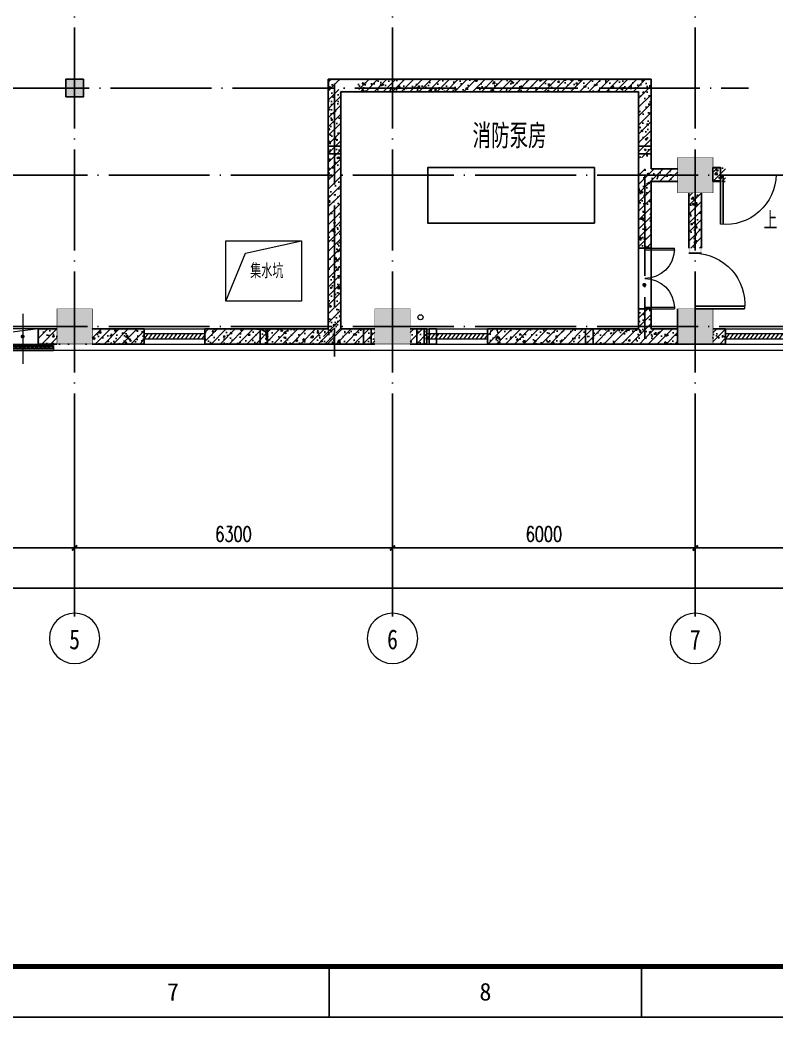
# Model space of a CAD drawing. Extents: x 3213259 to 3716512, y 332899 to 392399.
# Drawn here: x 3394762 to 3409745, y 350349 to 370121 of the extents above; entities that cross this region are included whole.
import ezdxf

# ---------------------------------------------------------------- set-up
doc = ezdxf.new("R2010")
doc.units = 0
doc.header["$LTSCALE"] = 1000
doc.header["$MEASUREMENT"] = 0
doc.linetypes.add('DASH', pattern=[0.35, 0.25, -0.1])
doc.linetypes.add('DOTE', pattern=[2.42, 2, -0.2, 0.02, -0.2])
for name, color, linetype in [('AXIS', 3, 'Continuous'), ('COLUMN', 2, 'Continuous'), ('DIM_LEAD', 3, 'Continuous'), ('DOTE', 1, 'DOTE'), ('JQFrame_DefaultLayer', 7, 'Continuous'), ('JZX_WALL', 50, 'Continuous'), ('M_Hatch', 254, 'Continuous'), ('M_Thick', 6, 'Continuous'), ('PUB_HATCH', 8, 'Continuous'), ('PUB_TEXT', 7, 'Continuous'), ('PUB_WALL', 9, 'Continuous'), ('S-给排水提资', 4, 'Continuous'), ('WALL', 7, 'Continuous'), ('门坎', 4, 'Continuous')]:
    doc.layers.add(name, color=color, linetype=linetype)
for name, color, linetype, lineweight in [('JZX_Dg', 163, 'Continuous', 0), ('JZX_DOTE', 14, 'DOTE', 0), ('JZX_ViewLine', 30, 'Continuous', 0), ('NFX_WALL_HOLE', 36, 'Continuous', 0), ('S-GRID-IDEN', 7, 'Continuous', 18), ('window', 141, 'Continuous', 5), ('雨水管、溢水管', 4, 'Continuous', 9)]:
    doc.layers.add(name, color=color, linetype=linetype, lineweight=lineweight)
doc.styles.add('_TCH_DIM_T3', font='SIMPLEX.shx', dxfattribs={"width": 0.705882, "bigfont": 'GBCBIG'})
doc.styles.add('JQFrame_markText', font='txt')
doc.styles.add('sepd_yb2', font='sepd_gbe.shx', dxfattribs={"width": 0.8, "bigfont": 'sepd_gbc.shx'})
doc.dimstyles.new('_TCH_ARCH&&100', dxfattribs={"dimtxt": 297.5, "dimasz": 100, "dimexe": 250, "dimexo": 300, "dimgap": 126.25, "dimtad": 1, "dimdec": 0, "dimzin": 0, "dimdsep": 46, "dimtxsty": '_TCH_DIM_T3', "dimblk": 'ARCHTICK', "dimcen": 0.09, "dimclrt": 7, "dimazin": 2, "dimtfac": 1, "dimtdec": 0, "dimtix": 1, "dimtmove": 2, "dimatfit": 3, "dimfxl": 1, "dimtolj": 1, "dimtzin": 0, "dimarcsym": 0})
pattern_1 = [(45, (1020450.6, -428190.21), (-88.3883476, 88.3883476), []), (50, (1020450.6, -428190.2), (358.63009, -31.376067), [37.5, -412.5]), (355, (1020450.6, -428190.2), (-69.375667, 376.096067), [30, -330]), (100.4514, (1020480.5, -428192.83), (289.25469, 344.71977), [31.870095, -350.571056]), (46.1842, (1020450.6, -428090.2), (533.620524, -82.75951), [56.25, -618.75]), (96.6356, (1020495.07, -428097.1), (467.33135, 487.05894), [47.80514, -525.8565]), (351.1842, (1020450.6, -428090.2), (467.33097, 487.0593), [45, -495]), (21, (1020500.6, -428115.2), (298.453526, -201.309445), [37.5, -412.5]), (326, (1020500.6, -428115.2), (121.657666, 362.57502), [30, -330]), (71.4514, (1020525.48, -428132), (420.111314, 161.26525), [31.870095, -350.571056]), (37.5, (1020450.6, -428190.21), (6.0799277, 166.446927), [0, -326, 0, -335, 0, -331.25]), (7.5, (1020450.6, -428190.21), (131.534769, 197.205856), [0, -191, 0, -318.5, 0, -126.25]), (327.5, (1020339.1, -428190.21), (266.911218, -11.277436), [0, -125, 0, -390, 0, -517.5]), (317.5, (1020289.1, -428190.21), (291.593085, 50.052491), [0, -162.5, 0, -259, 0, -367.5])]
pattern_2 = [(45, (1020450.6, -428190.25), (-88.3883476, 88.3883476), []), (50, (1020450.6, -428190.25), (358.63009, -31.376067), [37.5, -412.5]), (355, (1020450.6, -428190.25), (-69.375667, 376.096067), [30, -330]), (100.4514, (1020480.5, -428192.86), (289.25469, 344.71977), [31.870095, -350.571056]), (46.1842, (1020450.6, -428090.25), (533.620524, -82.75951), [56.25, -618.75]), (96.6356, (1020495.07, -428097.14), (467.33135, 487.05894), [47.80514, -525.8565]), (351.1842, (1020450.6, -428090.25), (467.33097, 487.0593), [45, -495]), (21, (1020500.6, -428115.25), (298.453526, -201.309445), [37.5, -412.5]), (326, (1020500.6, -428115.25), (121.657666, 362.57502), [30, -330]), (71.4514, (1020525.48, -428132.02), (420.111314, 161.26525), [31.870095, -350.571056]), (37.5, (1020450.6, -428190.25), (6.0799277, 166.446927), [0, -326, 0, -335, 0, -331.25]), (7.5, (1020450.6, -428190.25), (131.534769, 197.205856), [0, -191, 0, -318.5, 0, -126.25]), (327.5, (1020339.1, -428190.25), (266.911218, -11.277436), [0, -125, 0, -390, 0, -517.5]), (317.5, (1020289.1, -428190.25), (291.593085, 50.052491), [0, -162.5, 0, -259, 0, -367.5])]
pattern_3 = [(45, (1020050.6, -428190.25), (-88.3883476, 88.3883476), []), (50, (1020050.6, -428190.25), (358.63009, -31.376067), [37.5, -412.5]), (355, (1020050.6, -428190.25), (-69.375667, 376.096067), [30, -330]), (100.4514, (1020080.5, -428192.86), (289.25469, 344.71977), [31.870095, -350.571056]), (46.1842, (1020050.6, -428090.25), (533.620524, -82.75951), [56.25, -618.75]), (96.6356, (1020095.07, -428097.14), (467.33135, 487.05894), [47.80514, -525.8565]), (351.1842, (1020050.6, -428090.25), (467.33097, 487.0593), [45, -495]), (21, (1020100.6, -428115.25), (298.453526, -201.309445), [37.5, -412.5]), (326, (1020100.6, -428115.25), (121.657666, 362.57502), [30, -330]), (71.4514, (1020125.48, -428132.02), (420.111314, 161.26525), [31.870095, -350.571056]), (37.5, (1020050.6, -428190.25), (6.0799277, 166.446927), [0, -326, 0, -335, 0, -331.25]), (7.5, (1020050.6, -428190.25), (131.534769, 197.205856), [0, -191, 0, -318.5, 0, -126.25]), (327.5, (1019939.1, -428190.25), (266.911218, -11.277436), [0, -125, 0, -390, 0, -517.5]), (317.5, (1019889.1, -428190.25), (291.593085, 50.052491), [0, -162.5, 0, -259, 0, -367.5])]

# ---------------------------------------------------------------- blocks, each defined once
blk = doc.blocks.new('JQStandardFrame-{2F40822963A54541BFAD0D905C8B126F}')
at = {"layer": 'JQFrame_DefaultLayer', "color": 3}
blk.add_lwpolyline([(0, 0), (743, 0), (743, 420), (0, 420)], close=True, dxfattribs=at)
at = {"layer": 'JQFrame_DefaultLayer', "color": 3, "const_width": 1}
blk.add_lwpolyline([(25, 10), (733, 10), (733, 410), (25, 410)], close=True, dxfattribs=at)
at = {"layer": 'JQFrame_DefaultLayer', "color": 3}
for points in [[(433.42, 0), (433.42, 10)], [(495.33, 0), (495.33, 10)]]:
    blk.add_lwpolyline(points, dxfattribs=at)
at = {"layer": 'JQFrame_DefaultLayer', "color": 3, "char_height": 3.5, "attachment_point": 5, "style": 'JQFrame_markText'}
for s, insert in [('7', (402.46, 5)), ('8', (464.37, 5))]:
    blk.add_mtext(s, dxfattribs=dict(at, insert=insert))
blk = doc.blocks.new('_FZHK')
blk.add_lwpolyline([(-0.5, -0.5), (0.5, -0.5), (0.5, 0.5), (-0.5, 0.5)], close=True)
blk = doc.blocks.new('$WINLIB2D$00000039')
at = {"color": 0}
for points in [[(-0.5, 0.5), (-0.5, -0.5)], [(0.5, 0.5), (-0.5, 0.5)], [(0.5, -0.5), (0.5, 0.5)], [(-0.5, 0.167), (0.5, 0.167)], [(-0.384, -0.167), (-0.448, 0.167)], [(-0.316, -0.167), (-0.38, 0.167)], [(-0.248, -0.167), (-0.312, 0.167)], [(-0.18, -0.167), (-0.244, 0.167)], [(-0.112, -0.167), (-0.176, 0.167)], [(-0.044, -0.167), (-0.108, 0.167)], [(0.024, -0.167), (-0.04, 0.167)], [(0.092, -0.167), (0.028, 0.167)], [(0.16, -0.167), (0.096, 0.167)], [(0.228, -0.167), (0.164, 0.167)], [(0.296, -0.167), (0.232, 0.167)], [(0.364, -0.167), (0.3, 0.167)], [(0.432, -0.167), (0.368, 0.167)], [(0.5, -0.167), (0.436, 0.167)], [(-0.452, -0.167), (-0.5, 0.084)], [(-0.5, -0.167), (0.5, -0.167)], [(0.5, -0.5), (-0.5, -0.5)]]:
    blk.add_lwpolyline(points, dxfattribs=at)
blk = doc.blocks.new('$DorLib2D$00000002')
for p, q in [((-0.5, 0), (-0.5, 0.4875)), ((-0.475, 0.4875), (-0.5, 0.4875)), ((-0.475, 0), (-0.475, 0.4875)), ((0.475, 0), (0.475, 0.4875)), ((0.475, 0.4875), (0.5, 0.4875)), ((0.5, 0), (0.5, 0.4875)), ((-0.5, 0), (-0.475, 0)), ((0.5, 0), (0.475, 0))]:
    blk.add_line(p, q)
at = {"lineweight": 13}
for centre, start, end in [((-0.4875, 0), 0, 88.53072), ((0.4875, 0), 91.46928, 180)]:
    blk.add_arc(centre, 0.4875, start, end, dxfattribs=at)
blk = doc.blocks.new('_ArchTick')
at = {"color": 0, "linetype": 'ByBlock', "const_width": 0.4}
blk.add_lwpolyline([(-0.5, -0.5), (0.5, 0.5)], dxfattribs=at)
blk = doc.blocks.new('*D189')
at = {"layer": 'AXIS', "color": 0, "lineweight": -2}
for p, q in [((3408145, 360902), (3408145, 359401)), ((3414445, 360902), (3414445, 359401)), ((3408145, 359651), (3414445, 359651))]:
    blk.add_line(p, q, dxfattribs=at)
at = {"layer": 'Defpoints', "color": 0}
for p in [(3408145, 361202), (3414445, 361202), (3414445, 359651)]:
    blk.add_point(p, dxfattribs=at)
at = {"layer": 'AXIS', "color": 0, "lineweight": -2, "xscale": 100, "yscale": 100, "zscale": 100}
for p, rotation in [((3408145, 359651), 180.0000000065177), ((3414445, 359651), 6.51764703163545e-09)]:
    blk.add_blockref('_ArchTick', p, dxfattribs=dict(at, rotation=rotation))
at = {"layer": 'AXIS', "color": 7, "insert": (3411295, 359926), "char_height": 297.5, "attachment_point": 5, "rotation": 0, "style": '_TCH_DIM_T3'}
blk.add_mtext('\\A1;6300', dxfattribs=at)
blk = doc.blocks.new('*D188')
at = {"layer": 'AXIS', "color": 0, "lineweight": -2}
for p, q in [((3402145, 360902), (3402145, 359401)), ((3408145, 360902), (3408145, 359401)), ((3402145, 359651), (3408145, 359651))]:
    blk.add_line(p, q, dxfattribs=at)
at = {"layer": 'Defpoints', "color": 0}
for p in [(3402145, 361202), (3408145, 361202), (3408145, 359651)]:
    blk.add_point(p, dxfattribs=at)
at = {"layer": 'AXIS', "color": 0, "lineweight": -2, "xscale": 100, "yscale": 100, "zscale": 100}
for p, rotation in [((3402145, 359651), 180.0000000065167), ((3408145, 359651), 6.516694159292893e-09)]:
    blk.add_blockref('_ArchTick', p, dxfattribs=dict(at, rotation=rotation))
at = {"layer": 'AXIS', "color": 7, "insert": (3405145, 359926), "char_height": 297.5, "attachment_point": 5, "rotation": 0, "style": '_TCH_DIM_T3'}
blk.add_mtext('\\A1;6000', dxfattribs=at)
blk = doc.blocks.new('*D187')
at = {"layer": 'AXIS', "color": 0, "lineweight": -2}
for p, q in [((3395845, 360902), (3395845, 359401)), ((3402145, 360902), (3402145, 359401)), ((3395845, 359651), (3402145, 359651))]:
    blk.add_line(p, q, dxfattribs=at)
at = {"layer": 'Defpoints', "color": 0}
for p in [(3395845, 361202), (3402145, 361202), (3402145, 359651)]:
    blk.add_point(p, dxfattribs=at)
at = {"layer": 'AXIS', "color": 0, "lineweight": -2, "xscale": 100, "yscale": 100, "zscale": 100}
for p, rotation in [((3395845, 359651), 180.0000000065177), ((3402145, 359651), 6.517647031642194e-09)]:
    blk.add_blockref('_ArchTick', p, dxfattribs=dict(at, rotation=rotation))
at = {"layer": 'AXIS', "color": 7, "insert": (3398995, 359926), "char_height": 297.5, "attachment_point": 5, "rotation": 0, "style": '_TCH_DIM_T3'}
blk.add_mtext('\\A1;6300', dxfattribs=at)
blk = doc.blocks.new('*D186')
at = {"layer": 'AXIS', "color": 0, "lineweight": -2}
for p, q in [((3389845, 360902), (3389845, 359401)), ((3395845, 360902), (3395845, 359401)), ((3389845, 359651), (3395845, 359651))]:
    blk.add_line(p, q, dxfattribs=at)
at = {"layer": 'Defpoints', "color": 0}
for p in [(3389845, 361202), (3395845, 361202), (3395845, 359651)]:
    blk.add_point(p, dxfattribs=at)
at = {"layer": 'AXIS', "color": 0, "lineweight": -2, "xscale": 100, "yscale": 100, "zscale": 100}
for p, rotation in [((3389845, 359651), 180.0000000065167), ((3395845, 359651), 6.51669415929694e-09)]:
    blk.add_blockref('_ArchTick', p, dxfattribs=dict(at, rotation=rotation))
at = {"layer": 'AXIS', "color": 7, "insert": (3392845, 359926), "char_height": 297.5, "attachment_point": 5, "rotation": 0, "style": '_TCH_DIM_T3'}
blk.add_mtext('\\A1;6000', dxfattribs=at)
blk = doc.blocks.new('*D181')
at = {"layer": 'AXIS', "color": 0, "lineweight": -2}
for p, q in [((3368065, 359926), (3368065, 358601)), ((3414925, 359926), (3414925, 358601)), ((3368065, 358851), (3414925, 358851))]:
    blk.add_line(p, q, dxfattribs=at)
at = {"layer": 'Defpoints', "color": 0}
for p in [(3368065, 360226), (3414925, 360226), (3414925, 358851)]:
    blk.add_point(p, dxfattribs=at)
at = {"layer": 'AXIS', "color": 0, "lineweight": -2, "xscale": 100, "yscale": 100, "zscale": 100}
for p, rotation in [((3368065, 358851), 180.0000000065138), ((3414925, 358851), 6.513816021093481e-09)]:
    blk.add_blockref('_ArchTick', p, dxfattribs=dict(at, rotation=rotation))
at = {"layer": 'AXIS', "color": 7, "insert": (3391495, 359126), "char_height": 297.5, "attachment_point": 5, "rotation": 0, "style": '_TCH_DIM_T3'}
blk.add_mtext('\\A1;46860', dxfattribs=at)
blk = doc.blocks.new('FDSFDSDF')
at = {"layer": 'NFX_WALL_HOLE', "color": 6}
for points in [[(1328750, 763080), (1328750, 763080), (1328750, 763380), (1328150, 763380), (1328150, 763080), (1328750, 763080)], [(1328750, 763380), (1328233, 763315), (1328150, 763080)]]:
    blk.add_lwpolyline(points, dxfattribs=at)
blk = doc.blocks.new('FGDFGDHH')
at = {"layer": 'JZX_DOTE', "color": 6}
blk.add_line((1327301, 763667), (1327301, 764658), dxfattribs=at)
at = {"layer": 'NFX_WALL_HOLE', "color": 6}
blk.add_blockref('FDSFDSDF', (-1150, 976), dxfattribs=at)
blk = doc.blocks.new('轴网 - M_轴线标头 - 圆-208176--3_200m层平面图')
at = {"layer": 'S-GRID-IDEN'}
blk.add_circle((0, 0), 5, dxfattribs=at)

msp = doc.modelspace()

# ---------------------------------------------------------------- hatches: boundary and pattern name
at = {"layer": 'M_Hatch'}
for points in [[(3407795.134, 366693.835), (3408495.134, 366693.835), (3408495.134, 367393.835), (3407795.134, 367393.835)], [(3395495.134, 363693.835), (3396195.134, 363693.835), (3396195.134, 364393.835), (3395495.134, 364393.835)], [(3401795.134, 363693.835), (3402495.134, 363693.835), (3402495.134, 364393.835), (3401795.134, 364393.835)], [(3407795.134, 363693.835), (3408495.134, 363693.835), (3408495.134, 364393.835), (3407795.134, 364393.835)]]:
    msp.add_hatch(color=256, dxfattribs=at).paths.add_polyline_path(points)
at = {"layer": 'PUB_HATCH'}
msp.add_hatch(color=256, dxfattribs=at).paths.add_polyline_path([(3395670.134, 368593.834), (3396020.134, 368593.834), (3396020.134, 368943.834), (3395670.134, 368943.834)])
h = msp.add_hatch(dxfattribs=at)
h.set_pattern_fill('钢筋混凝土', color=256, scale=50, style=0)
h.set_pattern_definition(pattern_3)
h.paths.add_polyline_path([(3401120.134, 368943.828), (3400870.134, 368943.828), (3400870.134, 368818.828), (3401036.801, 368818.828), (3401095.134, 368918.828)])
h = msp.add_hatch(dxfattribs=at)
h.set_pattern_fill('钢筋混凝土', color=256, scale=50, style=0)
h.set_pattern_definition(pattern_2)
h.paths.add_polyline_path([(3401436.801, 368818.828), (3401495.134, 368718.828), (3401520.134, 368693.828), (3407020.134, 368693.828), (3407270.134, 368943.828), (3401520.134, 368943.828), (3401495.134, 368918.828)])
h = msp.add_hatch(dxfattribs=at)
h.set_pattern_fill('钢筋混凝土', color=256, scale=50, style=0)
h.set_pattern_definition([(45, (1019450.6, -428190.25), (-88.3883476, 88.3883476), []), (50, (1019450.6, -428190.25), (358.63009, -31.376067), [37.5, -412.5]), (355, (1019450.6, -428190.25), (-69.375667, 376.096067), [30, -330]), (100.4514, (1019480.5, -428192.86), (289.25469, 344.71977), [31.870095, -350.571056]), (46.1842, (1019450.6, -428090.25), (533.620524, -82.75951), [56.25, -618.75]), (96.6356, (1019495.07, -428097.14), (467.33135, 487.05894), [47.80514, -525.8565]), (351.1842, (1019450.6, -428090.25), (467.33097, 487.0593), [45, -495]), (21, (1019500.6, -428115.25), (298.453526, -201.309445), [37.5, -412.5]), (326, (1019500.6, -428115.25), (121.657666, 362.57502), [30, -330]), (71.4514, (1019525.48, -428132.02), (420.111314, 161.26525), [31.870095, -350.571056]), (37.5, (1019450.6, -428190.25), (6.0799277, 166.446927), [0, -326, 0, -335, 0, -331.25]), (7.5, (1019450.6, -428190.25), (131.534769, 197.205856), [0, -191, 0, -318.5, 0, -126.25]), (327.5, (1019339.1, -428190.25), (266.911218, -11.277436), [0, -125, 0, -390, 0, -517.5]), (317.5, (1019289.1, -428190.25), (291.593085, 50.052491), [0, -162.5, 0, -259, 0, -367.5])])
h.paths.add_polyline_path([(3407020.134, 367393.81), (3407270.134, 367393.81), (3407270.134, 368943.828), (3407020.134, 368693.828)])
h = msp.add_hatch(dxfattribs=at)
h.set_pattern_fill('钢筋混凝土', color=256, scale=50, style=0)
h.set_pattern_definition(pattern_3)
h.paths.add_polyline_path([(3401036.801, 368818.828), (3400870.134, 368818.828), (3400870.134, 363993.801), (3400895.134, 363968.801), (3400995.134, 363893.801), (3401095.134, 363968.801), (3401120.134, 363993.801), (3401120.134, 368693.828), (3401095.134, 368718.828)])
h = msp.add_hatch(dxfattribs=at)
h.set_pattern_fill('钢筋混凝土', color=256, scale=50, style=0)
h.set_pattern_definition(pattern_2)
h.paths.add_polyline_path([(3407795.155, 366918.853), (3407795.155, 367168.853), (3407020.131, 367168.853), (3407270.131, 366918.853)])
h = msp.add_hatch(dxfattribs=at)
h.set_pattern_fill('钢筋混凝土', color=256, scale=50, style=0)
h.set_pattern_definition(pattern_2)
h.paths.add_polyline_path([(3407270.131, 366918.853), (3407020.131, 367168.853), (3407020.133, 365593.802), (3407270.133, 365593.802)])
h = msp.add_hatch(dxfattribs=at)
h.set_pattern_fill('钢筋混凝土', color=256, scale=50, style=0)
h.set_pattern_definition(pattern_2)
h.paths.add_polyline_path([(3408495.155, 367193.801), (3408495.155, 366918.801), (3408745.134, 366918.801), (3408745.134, 367193.801)])
h = msp.add_hatch(dxfattribs=at)
h.set_pattern_fill('钢筋混凝土', color=256, scale=50, style=0)
h.set_pattern_definition(pattern_2)
h.paths.add_polyline_path([(3408270.134, 366693.81), (3408020.134, 366693.81), (3408020.134, 365593.802), (3408270.134, 365593.802)])
h = msp.add_hatch(dxfattribs=at)
h.set_pattern_fill('钢筋混凝土', color=256, scale=50, style=0)
h.set_pattern_definition(pattern_2)
h.paths.add_polyline_path([(3407245.134, 363968.801), (3407270.134, 363993.801), (3407270.134, 364393.802), (3407020.134, 364393.802), (3407020.134, 363993.801), (3407045.134, 363968.801), (3407145.134, 363893.801)])
h = msp.add_hatch(dxfattribs=at)
h.set_pattern_fill('钢筋混凝土', color=256, scale=50, style=0)
h.set_pattern_definition(pattern_1)
h.paths.add_polyline_path([(3395845.159, 363693.843), (3395495.159, 363693.843), (3395495.159, 363993.835), (3395125.104, 363993.835), (3395125.104, 363693.835)])
h = msp.add_hatch(dxfattribs=at)
h.set_pattern_fill('钢筋混凝土', color=256, scale=50, style=0)
h.set_pattern_definition(pattern_1)
h.paths.add_polyline_path([(3396195.159, 363993.835), (3396195.159, 363693.843), (3395845.159, 363693.843), (3397225.134, 363693.835), (3397225.134, 363993.835)])
h = msp.add_hatch(dxfattribs=at)
h.set_pattern_fill('钢筋混凝土', color=256, scale=50, style=0)
h.set_pattern_definition(pattern_1)
h.paths.add_polyline_path([(3398425.134, 363693.835), (3401795.134, 363693.835), (3401795.134, 363993.835), (3398425.134, 363993.835)])
h = msp.add_hatch(dxfattribs=at)
h.set_pattern_fill('钢筋混凝土', color=256, scale=50, style=0)
h.set_pattern_definition([(45, (1020050.6, -428190.21), (-88.3883476, 88.3883476), []), (50, (1020050.6, -428190.2), (358.63009, -31.376067), [37.5, -412.5]), (355, (1020050.6, -428190.2), (-69.375667, 376.096067), [30, -330]), (100.4514, (1020080.5, -428192.83), (289.25469, 344.71977), [31.870095, -350.571056]), (46.1842, (1020050.6, -428090.2), (533.620524, -82.75951), [56.25, -618.75]), (96.6356, (1020095.07, -428097.1), (467.33135, 487.05894), [47.80514, -525.8565]), (351.1842, (1020050.6, -428090.2), (467.33097, 487.0593), [45, -495]), (21, (1020100.6, -428115.2), (298.453526, -201.309445), [37.5, -412.5]), (326, (1020100.6, -428115.2), (121.657666, 362.57502), [30, -330]), (71.4514, (1020125.48, -428132), (420.111314, 161.26525), [31.870095, -350.571056]), (37.5, (1020050.6, -428190.21), (6.0799277, 166.446927), [0, -326, 0, -335, 0, -331.25]), (7.5, (1020050.6, -428190.21), (131.534769, 197.205856), [0, -191, 0, -318.5, 0, -126.25]), (327.5, (1019939.1, -428190.21), (266.911218, -11.277436), [0, -125, 0, -390, 0, -517.5]), (317.5, (1019889.1, -428190.21), (291.593085, 50.052491), [0, -162.5, 0, -259, 0, -367.5])])
h.paths.add_polyline_path([(3400895.134, 363968.835), (3400870.134, 363993.835), (3400775.134, 363993.835), (3400775.134, 363693.835), (3400995.134, 363693.835), (3400995.134, 363893.835)])
h = msp.add_hatch(dxfattribs=at)
h.set_pattern_fill('钢筋混凝土', color=256, scale=50, style=0)
h.set_pattern_definition(pattern_1)
h.paths.add_polyline_path([(3402495.159, 363993.835), (3402495.159, 363693.843), (3402145.159, 363693.843), (3402825.134, 363693.835), (3402825.134, 363993.835)])
h = msp.add_hatch(dxfattribs=at)
h.set_pattern_fill('钢筋混凝土', color=256, scale=50, style=0)
h.set_pattern_definition(pattern_1)
h.paths.add_polyline_path([(3407045.134, 363968.835), (3407020.134, 363993.835), (3404025.134, 363993.835), (3404025.134, 363693.835), (3407145.134, 363693.835), (3407145.134, 363893.835)])
h = msp.add_hatch(dxfattribs=at)
h.set_pattern_fill('钢筋混凝土', color=256, scale=50, style=0)
h.set_pattern_definition(pattern_1)
h.paths.add_polyline_path([(3408145.134, 363693.843), (3407795.159, 363693.843), (3407795.159, 363993.835), (3407270.134, 363993.835), (3407245.134, 363968.835), (3407145.134, 363893.835), (3407145.134, 363693.835)])
h = msp.add_hatch(dxfattribs=at)
h.set_pattern_fill('钢筋混凝土', color=256, scale=50, style=0)
h.set_pattern_definition(pattern_1)
h.paths.add_polyline_path([(3408495.159, 363993.835), (3408495.159, 363693.843), (3408745.2, 363693.835), (3408745.2, 363993.835)])
at = {"layer": 'PUB_WALL'}
for points in [[(3401120.134, 368943.828), (3400870.134, 368943.828), (3400870.134, 368918.828), (3401120.134, 368918.828)], [(3400870.134, 368943.828), (3400870.134, 368818.828), (3400895.134, 368818.828), (3400895.134, 368943.828)], [(3401120.134, 368943.828), (3401120.134, 368943.828), (3401095.134, 368918.828), (3401095.134, 368943.828)], [(3401120.134, 368943.828), (3407270.134, 368943.828), (3407245.134, 368918.828), (3401095.134, 368918.828)], [(3407245.134, 367168.853), (3407270.134, 367168.853), (3407270.134, 368943.828), (3407245.134, 368918.828)], [(3400870.134, 368818.828), (3400870.134, 363993.801), (3400895.134, 363968.801), (3400895.134, 368818.828)], [(3401120.134, 368693.828), (3401120.134, 363993.801), (3401095.134, 363968.801), (3401095.134, 368718.828)], [(3401120.134, 368693.828), (3407020.134, 368693.828), (3407045.134, 368718.828), (3401095.134, 368718.828)], [(3407020.134, 367168.853), (3407045.134, 367168.853), (3407045.134, 368718.828), (3407020.134, 368693.828)], [(3407020.131, 367168.853), (3407020.133, 365593.802), (3407045.133, 365618.802), (3407045.131, 367143.853)], [(3407795.155, 367143.853), (3407795.155, 367168.853), (3407270.131, 367168.853), (3407295.131, 367143.853)], [(3408645.134, 367168.801), (3408645.134, 367193.801), (3408495.155, 367193.801), (3408495.155, 367168.801)], [(3408645.134, 366918.801), (3408645.134, 367193.801), (3408620.134, 367168.801), (3408620.134, 366943.801)], [(3407795.155, 366918.853), (3407795.155, 366943.853), (3407245.131, 366943.853), (3407270.131, 366918.853)], [(3407270.133, 365593.802), (3407270.131, 366918.853), (3407245.131, 366943.853), (3407245.133, 365618.802)], [(3408645.134, 366918.801), (3408645.134, 366943.801), (3408495.155, 366943.801), (3408495.155, 366918.801)], [(3408045.134, 366693.81), (3408020.134, 366693.81), (3408020.134, 365493.802), (3408045.134, 365515.794)], [(3408270.134, 366693.81), (3408245.134, 366693.81), (3408245.134, 365515.051), (3408270.134, 365493.802)], [(3407020.133, 365593.802), (3407270.133, 365593.802), (3407245.133, 365618.802), (3407045.133, 365618.802)], [(3408020.134, 365493.802), (3408270.134, 365493.802), (3408245.134, 365518.802), (3408045.134, 365518.802)], [(3407020.134, 364393.802), (3407020.134, 363993.801), (3407045.134, 363968.801), (3407045.134, 364368.802)], [(3407270.134, 364393.802), (3407020.134, 364393.802), (3407045.134, 364368.802), (3407245.134, 364368.802)], [(3407270.134, 363993.801), (3407270.134, 364393.802), (3407245.134, 364368.802), (3407245.134, 363968.801)], [(3395125.104, 363993.835), (3395125.104, 363693.835), (3395150.104, 363718.835), (3395150.104, 363968.835)], [(3395495.159, 363968.835), (3395495.159, 363993.835), (3395125.104, 363993.835), (3395150.104, 363968.835)], [(3396195.159, 363993.835), (3396195.159, 363968.835), (3397200.134, 363968.835), (3397225.134, 363993.835)], [(3397225.134, 363693.835), (3397225.134, 363993.835), (3397200.134, 363968.835), (3397200.134, 363718.835)], [(3398425.134, 363993.835), (3398425.134, 363693.835), (3398450.134, 363718.835), (3398450.134, 363968.835)], [(3400882.634, 363993.835), (3398425.134, 363993.835), (3398450.134, 363968.835), (3400857.634, 363968.835)], [(3401795.159, 363968.835), (3401795.159, 363993.835), (3401120.134, 363993.835), (3401095.134, 363968.835)], [(3402495.159, 363993.835), (3402495.159, 363968.835), (3402800.134, 363968.835), (3402825.134, 363993.835)], [(3402825.134, 363693.835), (3402825.134, 363993.835), (3402800.134, 363968.835), (3402800.134, 363718.835)], [(3404025.134, 363993.835), (3404025.134, 363693.835), (3404050.134, 363718.835), (3404050.134, 363968.835)], [(3407020.134, 363993.835), (3404025.134, 363993.835), (3404050.134, 363968.835), (3407045.134, 363968.835)], [(3407795.159, 363968.835), (3407795.159, 363993.835), (3407270.134, 363993.835), (3407245.134, 363968.835)], [(3408495.159, 363993.835), (3408495.159, 363968.835), (3408720.2, 363968.835), (3408745.2, 363993.835)], [(3408745.2, 363693.835), (3408745.2, 363993.835), (3408720.2, 363968.835), (3408720.2, 363718.835)], [(3395845.159, 363693.843), (3395495.159, 363693.843), (3395495.159, 363718.835), (3395150.104, 363718.835), (3395125.104, 363693.835)], [(3396195.159, 363718.835), (3396195.159, 363693.843), (3395845.159, 363693.843), (3397225.134, 363693.835), (3397200.134, 363718.835)], [(3398425.134, 363693.835), (3401007.634, 363693.835), (3400982.634, 363718.835), (3398450.134, 363718.835)], [(3400775.134, 363693.835), (3401795.159, 363693.835), (3401795.159, 363718.835), (3400800.134, 363718.835)], [(3402145.159, 363693.843), (3401795.159, 363693.843), (3401795.159, 363718.835), (3401395.134, 363718.835), (3401395.134, 363693.835)], [(3402495.159, 363718.835), (3402495.159, 363693.843), (3402145.159, 363693.843), (3402825.134, 363693.835), (3402800.134, 363718.835)], [(3404025.134, 363693.835), (3407795.134, 363693.835), (3407795.134, 363718.835), (3404050.134, 363718.835)], [(3408495.159, 363718.835), (3408495.159, 363693.843), (3408745.2, 363693.835), (3408720.2, 363718.835)]]:
    msp.add_hatch(color=2, dxfattribs=at).paths.add_polyline_path(points)

# ---------------------------------------------------------------- linework, layer by layer
at = {"extrusion": (0, 0, -1)}
for p, q in [((3408645.134, 367043.854), (3408645.134, 366068.854)), ((3408645.134, 367043.854), (3408695.134, 367043.854)), ((3408695.134, 367043.854), (3408695.134, 366065.357)), ((3408145.134, 364443.802), (3409123.632, 364443.802)), ((3408145.134, 364393.802), (3408145.134, 364443.802)), ((3408145.134, 364393.802), (3409120.134, 364393.802))]:
    msp.add_line(p, q, dxfattribs=at)
at = {"lineweight": 13, "extrusion": (0, 0, -1)}
for centre, start, end in [((-3408740.239, 367069.324), 180.7424587, 275.4302134), ((-3408119.665, 364488.906), 90.7424587, 185.4302134)]:
    msp.add_arc(centre, 1004.98, start, end, dxfattribs=at)
at = {"layer": 'COLUMN', "color": 252}
for p, q in [((3395670.134, 368943.835), (3395670.134, 368593.835)), ((3396020.134, 368943.835), (3395670.134, 368943.835)), ((3395845.134, 368593.835), (3395845.134, 368943.835)), ((3395670.134, 368593.835), (3396020.134, 368593.835)), ((3407795.134, 364393.802), (3407795.134, 363693.802)), ((3407795.134, 363693.835), (3408495.134, 363693.835))]:
    msp.add_line(p, q, dxfattribs=at)
at = {"layer": 'DIM_LEAD', "const_width": 40}
for points in [[(3407154.351, 364872.201, 1), (3407115.262, 364863.713, 1)], [(3394801.661, 363829.442, 1), (3394829.435, 363858.227, 1)]]:
    msp.add_lwpolyline(points, format="xyb", close=True, dxfattribs=at)
at = {"layer": 'DOTE', "color": 8}
for p, q in [((3395845.134, 358290.883), (3395845.134, 389606.397)), ((3402145.134, 358290.883), (3402145.134, 389606.397)), ((3408145.134, 358290.883), (3408145.134, 389606.397)), ((3382036.964, 368768.835), (3409199.369, 368768.835)), ((3362641.302, 367043.835), (3418608.815, 367043.835)), ((3362641.302, 364043.835), (3418608.815, 364043.835))]:
    msp.add_line(p, q, dxfattribs=at)
at = {"layer": 'DOTE'}
for p, q in [((3400995.134, 368858.972), (3400995.134, 363445.597)), ((3407145.134, 367043.802), (3407145.134, 363797.052))]:
    msp.add_line(p, q, dxfattribs=at)
at = {"layer": 'JZX_Dg'}
msp.add_lwpolyline([(3398844.717, 365743.821), (3400344.717, 365743.821), (3400344.717, 364543.821), (3398844.717, 364543.821)], close=True, dxfattribs=at)
msp.add_lwpolyline([(3398844.717, 364543.821), (3399229.012, 365495.667), (3400344.717, 365743.821)], dxfattribs=at)
at = {"layer": 'JZX_ViewLine'}
msp.add_lwpolyline([(3370065.134, 386123.835), (3414925.134, 386123.835), (3414925.134, 363563.835), (3368065.134, 363563.835), (3368065.134, 384123.835)], dxfattribs=at)
at = {"layer": 'JZX_WALL', "linetype": 'ByBlock'}
msp.add_line((3395125.134, 363993.835), (3395125.134, 363693.835), dxfattribs=at)
at = {"layer": 'M_Thick'}
for points in [[(3407795.134, 366693.835, 10, 10, 0), (3408495.134, 366693.835, 10, 10, 0), (3408495.134, 367393.835, 10, 10, 0), (3407795.134, 367393.835, 10, 10, 0)], [(3395495.134, 363693.835, 10, 10, 0), (3396195.134, 363693.835, 10, 10, 0), (3396195.134, 364393.835, 10, 10, 0), (3395495.134, 364393.835, 10, 10, 0)], [(3401795.134, 363693.835, 10, 10, 0), (3402495.134, 363693.835, 10, 10, 0), (3402495.134, 364393.835, 10, 10, 0), (3401795.134, 364393.835, 10, 10, 0)], [(3407795.134, 363693.835, 10, 10, 0), (3408495.134, 363693.835, 10, 10, 0), (3408495.134, 364393.835, 10, 10, 0), (3407795.134, 364393.835, 10, 10, 0)]]:
    msp.add_lwpolyline(points, format="xyseb", close=True, dxfattribs=at)
at = {"layer": 'S-给排水提资'}
for p, q in [((3399520.717, 363693.854, 30), (3399520.717, 363993.854, 30)), ((3399520.717, 363993.854, 30), (3399520.717, 363693.854, 30)), ((3399670.717, 363993.854, 30), (3399670.717, 363693.854, 30)), ((3399670.717, 363693.854, 30), (3399670.717, 363993.854, 30)), ((3401570.134, 363993.835), (3401570.134, 363693.835)), ((3401570.134, 363693.835), (3401570.134, 363993.835)), ((3401720.134, 363693.835), (3401720.134, 363993.835)), ((3401720.134, 363993.835), (3401720.134, 363693.835)), ((3402624.636, 363993.835), (3402624.636, 363693.835)), ((3402624.636, 363693.835), (3402624.636, 363993.835)), ((3402774.636, 363693.835), (3402774.636, 363993.835)), ((3402774.636, 363993.835), (3402774.636, 363693.835)), ((3402869.779, 363993.835, 0.564), (3402869.779, 363693.835, 0.564)), ((3402869.779, 363693.835, 0.564), (3402869.779, 363993.835, 0.564)), ((3403019.779, 363693.835, 0.564), (3403019.779, 363993.835, 0.564)), ((3403019.779, 363993.835, 0.564), (3403019.779, 363693.835, 0.564)), ((3405969.779, 363993.835, 1.129), (3405969.779, 363693.835, 1.129)), ((3405969.779, 363693.835, 1.129), (3405969.779, 363993.835, 1.129)), ((3406119.779, 363693.835, 1.129), (3406119.779, 363993.835, 1.129)), ((3406119.779, 363993.835, 1.129), (3406119.779, 363693.835, 1.129))]:
    msp.add_line(p, q, dxfattribs=at)
for points in [[(3400870.134, 367618.801), (3400870.134, 367468.801), (3401120.134, 367468.801), (3401120.134, 367618.801)], [(3407020.134, 367618.822), (3407020.134, 367468.822), (3407270.134, 367468.822), (3407270.134, 367618.822)], [(3406144.779, 366093.801), (3406144.779, 367193.801), (3402844.779, 367193.801), (3402844.779, 366093.801)], [(3408495.155, 367193.801), (3408645.155, 367193.801), (3408645.155, 366918.801), (3408495.155, 366918.801)], [(3401570.134, 363993.835), (3401720.134, 363993.835), (3401720.134, 363693.835), (3401570.134, 363693.835)], [(3402624.636, 363993.835), (3402774.636, 363993.835), (3402774.636, 363693.835), (3402624.636, 363693.835)]]:
    msp.add_lwpolyline(points, close=True, dxfattribs=at)
at = {"layer": 'S-给排水提资', "elevation": 30}
msp.add_lwpolyline([(3399520.717, 363993.854), (3399637.685, 363937.322), (3399670.717, 363693.854)], dxfattribs=at)
at = {"layer": 'S-给排水提资'}
for points, elevation in [([(3399520.717, 363993.854), (3399520.717, 363693.854), (3399670.717, 363693.854), (3399670.717, 363993.854)], 30), ([(3402869.779, 363993.835), (3403019.779, 363993.835), (3403019.779, 363693.835), (3402869.779, 363693.835)], 0.564), ([(3405969.779, 363993.835), (3406119.779, 363993.835), (3406119.779, 363693.835), (3405969.779, 363693.835)], 1.129)]:
    msp.add_lwpolyline(points, close=True, dxfattribs=dict(at, elevation=elevation))
at = {"layer": 'WALL', "color": 2}
for p, q in [((3401120.134, 368943.828), (3400870.134, 368943.828)), ((3400870.134, 368943.828), (3400870.134, 368818.828)), ((3401120.134, 368943.828), (3407270.134, 368943.828)), ((3407270.134, 368943.828), (3407270.134, 367168.853)), ((3400870.134, 368818.828), (3400870.134, 363993.801)), ((3401120.134, 368693.828), (3401120.134, 363993.801)), ((3401120.134, 368693.828), (3407020.134, 368693.828)), ((3407020.134, 368693.828), (3407020.134, 367168.853)), ((3407020.131, 367168.853), (3407020.133, 365593.802)), ((3407270.134, 367168.853), (3407795.155, 367168.853)), ((3408645.155, 367193.801), (3408495.155, 367193.801)), ((3408645.134, 366918.801), (3408645.134, 367193.801)), ((3407270.131, 366918.853), (3407795.155, 366918.853)), ((3407270.133, 365593.802), (3407270.131, 366918.853)), ((3408495.155, 366918.801), (3408645.155, 366918.801)), ((3408020.134, 366693.81), (3408020.134, 365593.802)), ((3408270.134, 365593.802), (3408270.134, 366693.81)), ((3407020.133, 365593.802), (3407270.133, 365593.802)), ((3408020.134, 365493.802), (3408270.134, 365493.802)), ((3407020.134, 364393.802), (3407020.134, 363993.801)), ((3407270.134, 364393.802), (3407020.134, 364393.802)), ((3407270.134, 363993.801), (3407270.134, 364393.802)), ((3395125.104, 363993.835), (3395125.104, 363693.835)), ((3395495.159, 363993.835), (3395125.104, 363993.835)), ((3397225.134, 363993.835), (3396195.159, 363993.835)), ((3397225.134, 363693.835), (3397225.134, 363993.835)), ((3398425.134, 363993.835), (3398425.134, 363693.835)), ((3399975.134, 363993.835), (3398425.134, 363993.835)), ((3400870.134, 363993.835), (3399975.134, 363993.835)), ((3401120.134, 363993.835), (3401795.159, 363993.835)), ((3402825.134, 363993.835), (3402495.159, 363993.835)), ((3402825.134, 363693.835), (3402825.134, 363993.835)), ((3404025.134, 363993.835), (3404025.134, 363693.835)), ((3407020.134, 363993.835), (3404025.134, 363993.835)), ((3407270.134, 363993.835), (3407795.159, 363993.835)), ((3408745.2, 363993.835), (3408495.159, 363993.835)), ((3408745.2, 363693.835), (3408745.2, 363993.835)), ((3395125.104, 363693.835), (3395495.159, 363693.835)), ((3396195.159, 363693.835), (3397225.134, 363693.835)), ((3398425.134, 363693.835), (3399975.134, 363693.835)), ((3399975.134, 363693.835), (3400995.134, 363693.835)), ((3400995.134, 363693.835), (3401795.159, 363693.835)), ((3402495.159, 363693.835), (3402825.134, 363693.835)), ((3404025.134, 363693.835), (3407145.134, 363693.835)), ((3407145.134, 363693.835), (3407795.159, 363693.835)), ((3408495.159, 363693.835), (3408745.2, 363693.835))]:
    msp.add_line(p, q, dxfattribs=at)
at = {"layer": 'window', "color": 3, "linetype": 'DASH'}
msp.add_line((3395125.104, 363693.835), (3395125.104, 363993.835), dxfattribs=at)
at = {"layer": '门坎'}
for p, q in [((3407020.134, 365593.802), (3407020.134, 364393.802)), ((3407270.134, 365593.802), (3407270.134, 364393.802))]:
    msp.add_line(p, q, dxfattribs=at)
at = {"layer": '雨水管、溢水管', "color": 252}
msp.add_circle((3402699.636, 364225.422), 50, dxfattribs=at)

# ---------------------------------------------------------------- block references
at = {"xscale": 100, "yscale": 100, "zscale": 100}
msp.add_blockref('JQStandardFrame-{2F40822963A54541BFAD0D905C8B126F}', (3357549.167, 350349.078), dxfattribs=at)
at = {"layer": 'COLUMN', "color": 252, "xscale": 350, "yscale": 350, "zscale": 350}
msp.add_blockref('_FZHK', (3395845.134, 368768.835), dxfattribs=at)
at = {"layer": 'NFX_WALL_HOLE'}
msp.add_blockref('FGDFGDHH', (2067524.495, -400361.842), dxfattribs=at)
at = {"layer": 'S-GRID-IDEN', "xscale": -99.99999999999993, "yscale": 99.99999999999993, "zscale": 99.99999999999993, "rotation": 180}
for p in [(3395845.134, 357857.577), (3402145.134, 357857.577), (3408145.134, 357857.577)]:
    msp.add_blockref('轴网 - M_轴线标头 - 圆-208176--3_200m层平面图', p, dxfattribs=at)
at = {"layer": 'window', "color": 0}
for name, p, xscale, yscale, zscale, rotation in [('$DorLib2D$00000002', (3407145.133, 364993.802), 1200, -1200, 1200, 90.00006383338444), ('$WINLIB2D$00000039', (3409345.2, 363843.835), -1200, 300, -1200, 359.9999999999703), ('$WINLIB2D$00000039', (3394825.134, 363613.835), -1200, 100, -1200, 359.9999999999827)]:
    msp.add_blockref(name, p, dxfattribs=dict(at, xscale=xscale, yscale=yscale, zscale=zscale, rotation=rotation))
at = {"layer": 'window', "color": 0, "xscale": -1200, "yscale": 300, "zscale": -1200}
for p in [(3397825.134, 363843.835), (3403425.134, 363843.835)]:
    msp.add_blockref('$WINLIB2D$00000039', p, dxfattribs=at)

# ---------------------------------------------------------------- texts
at = {"style": 'sepd_yb2', "width": 0.8}
msp.add_text('上', height=350, dxfattribs=at).set_placement((3409502.477, 365970.347))
at = {"layer": 'PUB_TEXT', "style": 'sepd_yb2', "width": 0.8}
msp.add_text('消防泵房', height=482.2695, dxfattribs=at).set_placement((3403732.193, 367574.536))
at = {"layer": 'S-GRID-IDEN', "lineweight": 15, "char_height": 393.18182, "width": 347.94292, "attachment_point": 8, "line_spacing_factor": 0.887216, "style": 'sepd_yb2'}
for s, insert in [('\\f黑体|b0|i0|c134|p49|;5', (3395845.012, 357635.58)), ('\\f黑体|b0|i0|c134|p49|;6', (3402145.012, 357635.58)), ('\\f黑体|b0|i0|c134|p49|;7', (3408145.012, 357635.58))]:
    msp.add_mtext(s, dxfattribs=dict(at, insert=insert))
at = {"layer": 'S-给排水提资', "style": 'sepd_yb2', "width": 0.8}
msp.add_text('集水坑', height=289.3617, dxfattribs=at).set_placement((3399324.794, 364999.017, 60))

# ---------------------------------------------------------------- dimensions: what is measured, and where the dimension line sits
at = {"layer": 'AXIS', "color": 3}
for p1, p2, distance, picture, middle in [((3389845.134, 361202.387), (3395845.134, 361202.387), -1551.791, '*D186', (3392845.134, 359925.597)), ((3395845.134, 361202.387), (3402145.134, 361202.387), -1551.791, '*D187', (3398995.134, 359925.597)), ((3402145.134, 361202.387), (3408145.134, 361202.387), -1551.791, '*D188', (3405145.134, 359925.597)), ((3408145.134, 361202.387), (3414445.134, 361202.387), -1551.791, '*D189', (3411295.134, 359925.597)), ((3368065.134, 360225.597), (3414925.134, 360225.597), -1375, '*D181', (3391495.134, 359125.597))]:
    dim = msp.add_aligned_dim(p1=p1, p2=p2, distance=distance, dimstyle='_TCH_ARCH&&100', dxfattribs=at)
    dim.commit()
    dim.dimension.update_dxf_attribs({"geometry": picture, "text_midpoint": middle})

doc.saveas('drawing.dxf')
